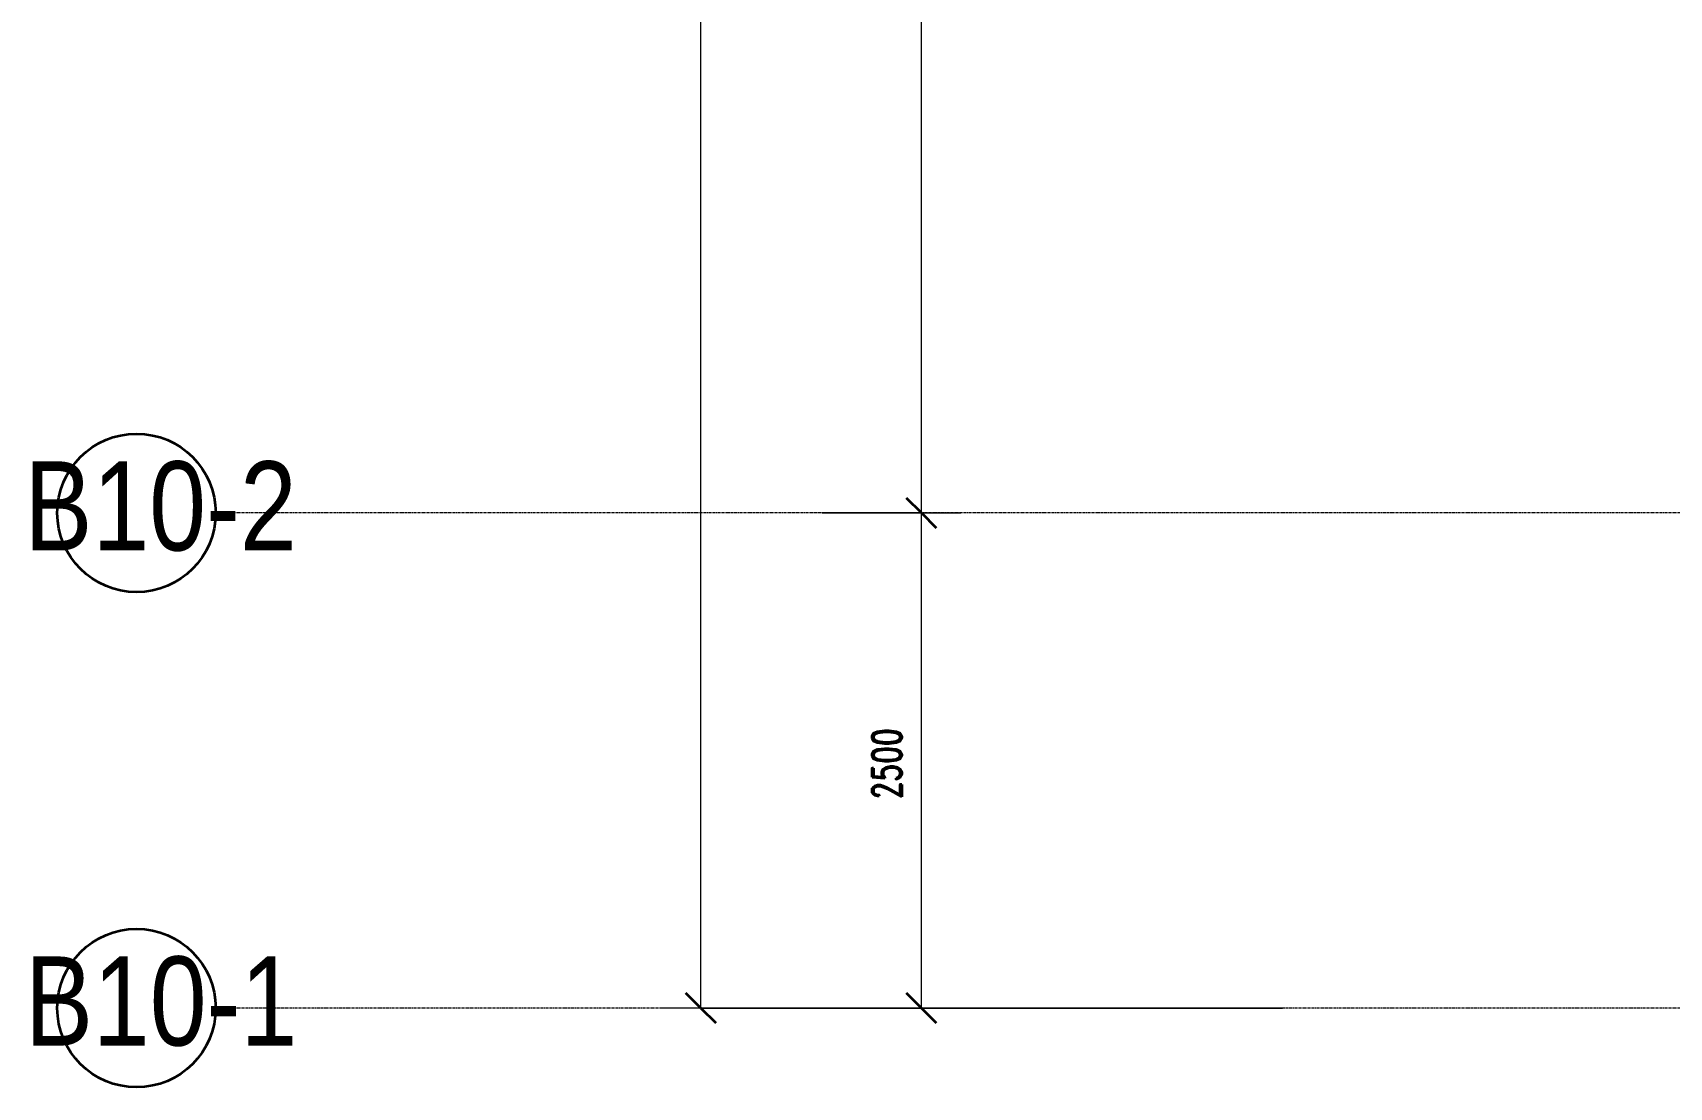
# Model space of a CAD drawing. Header units: millimetres. Extents: x 147592 to 208617, y -27981 to 8299.
# Drawn here: x 147602 to 155864, y -20300 to -14975 of the extents above; entities that cross this region are included whole.
import ezdxf

# ---------------------------------------------------------------- set-up
doc = ezdxf.new("R2010")
doc.units = ezdxf.units.MM
doc.linetypes.add('轴网线', pattern=[22.24, 12.7, -3.18, 3.18, -3.18])
for name, color, linetype, lineweight in [('A-____-____-DIMS', 7, 'Continuous', 5), ('A-____-____-DIMS-100', 7, 'Continuous', 5), ('S-GRID-____-IDEN', 7, 'Continuous', 5), ('S-GRID-____-OTLN', 7, 'Continuous', 5)]:
    doc.layers.add(name, color=color, linetype=linetype, lineweight=lineweight)
doc.styles.add('RomanD', font='romand__.ttf', dxfattribs={"width": 0.7, "height": 150})
doc.styles.add('TJ_FangSong_Narrow', font='', dxfattribs={"height": 450})
doc.styles.get('TJ_FangSong_Narrow').set_extended_font_data('TJ_FangSong_Narrow')
doc.dimstyles.new('对角线_-_1_5mm_RomanD_1_20', dxfattribs={"dimscale": 304.8, "dimtxt": 150.53621, "dimasz": 0.492126, "dimexe": 0.656168, "dimexo": 0.0625, "dimgap": 0.164042, "dimtad": 1, "dimdec": 0, "dimzin": 0, "dimdsep": 46, "dimtxsty": 'RomanD', "dimblk1": 'OBLIQUE', "dimblk2": 'OBLIQUE', "dimsah": 1, "dimcen": 0.09, "dimazin": 0, "dimtfac": 1, "dimtdec": 4, "dimtix": 1, "dimtmove": 2, "dimatfit": 3, "dimfxl": 1.64042, "dimfxlon": 1, "dimtvp": 1, "dimtolj": 1, "dimtzin": 0, "dimarcsym": 2})
doc.dimstyles.new('对角线_-_1_5mm_RomanD_1_20_1', dxfattribs={"dimscale": 304.8, "dimtxt": 150.53621, "dimasz": 0.492126, "dimexe": 0.656168, "dimexo": 0.0625, "dimgap": 0.164042, "dimtad": 1, "dimdec": 0, "dimzin": 0, "dimdsep": 46, "dimtxsty": 'RomanD', "dimblk1": 'OBLIQUE', "dimblk2": 'OBLIQUE', "dimsah": 1, "dimcen": 0.09, "dimazin": 0, "dimtfac": 1, "dimtdec": 4, "dimtix": 1, "dimtmove": 0, "dimatfit": 3, "dimfxl": 1.64042, "dimfxlon": 1, "dimtvp": 1, "dimtolj": 1, "dimtzin": 0, "dimarcsym": 2})

# ---------------------------------------------------------------- blocks, each defined once
blk = doc.blocks.new('DIMBLOCK6-ELV_2F')
at = {"layer": 'A-____-____-DIMS-100', "color": 250, "lineweight": 35, "true_color": 0x444444, "transparency": 16777216}
for p, q in [((150975, 0), (150900, 75)), ((150975, 0), (151050, -75)), ((150975, -19900), (150900, -19825)), ((150975, -19900), (151050, -19975))]:
    blk.add_line(p, q, dxfattribs=at)
at = {"layer": 'A-____-____-DIMS-100', "color": 250, "true_color": 0x444444, "transparency": 16777216}
for p, q in [((153081.8, 0), (150775, 0)), ((150975, -19900), (150975, 0)), ((150975, 0), (153081.8, 0)), ((153911.4, -19900), (150775, -19900)), ((150975, -19900), (153911.4, -19900))]:
    blk.add_line(p, q, dxfattribs=at)
at = {"layer": 'A-____-____-DIMS-100', "color": 0, "transparency": 16777216, "insert": (150640, -10196.1), "char_height": 150, "width": 590.565, "attachment_point": 1, "rotation": 90, "line_spacing_factor": 1.146391, "style": 'RomanD'}
blk.add_mtext('19900', dxfattribs=at)
blk = doc.blocks.new('_Oblique')
at = {"color": 0, "linetype": 'ByBlock', "lineweight": -2}
blk.add_line((-0.5, -0.5), (0.5, 0.5), dxfattribs=at)
blk = doc.blocks.new('DIMBLOCK12-ELV_2F')
at = {"layer": 'A-____-____-DIMS-100', "color": 250, "lineweight": 35, "true_color": 0x444444, "transparency": 16777216}
for p, q in [((152088.4, -17400), (152013.4, -17325)), ((152088.4, -17400), (152163.4, -17475)), ((152088.4, -19900), (152013.4, -19825)), ((152088.4, -19900), (152163.4, -19975))]:
    blk.add_line(p, q, dxfattribs=at)
at = {"layer": 'A-____-____-DIMS-100', "color": 250, "true_color": 0x444444, "transparency": 16777216}
for p, q in [((151588.4, -17400), (152288.4, -17400)), ((152088.4, -17400), (151588.4, -17400)), ((152088.4, -19900), (152088.4, -17400)), ((151588.4, -19900), (152288.4, -19900)), ((152088.4, -19900), (151588.4, -19900))]:
    blk.add_line(p, q, dxfattribs=at)
at = {"layer": 'A-____-____-DIMS-100', "color": 0, "transparency": 16777216, "insert": (151839.2, -18846.9), "char_height": 150, "width": 472.452, "attachment_point": 1, "rotation": 90, "line_spacing_factor": 1.146391, "style": 'RomanD'}
blk.add_mtext('2500', dxfattribs=at)
blk = doc.blocks.new('DIMBLOCK13-ELV_2F')
at = {"layer": 'A-____-____-DIMS-100', "color": 250, "lineweight": 35, "true_color": 0x444444, "transparency": 16777216}
for p, q in [((152088.4, -8700), (152013.4, -8625)), ((152088.4, -8700), (152163.4, -8775)), ((152088.4, -17400), (152013.4, -17325)), ((152088.4, -17400), (152163.4, -17475))]:
    blk.add_line(p, q, dxfattribs=at)
at = {"layer": 'A-____-____-DIMS-100', "color": 250, "true_color": 0x444444, "transparency": 16777216}
for p, q in [((151588.4, -8700), (152288.4, -8700)), ((152088.4, -8700), (151588.4, -8700)), ((152088.4, -17400), (152088.4, -8700)), ((151588.4, -17400), (152288.4, -17400)), ((152088.4, -17400), (151588.4, -17400))]:
    blk.add_line(p, q, dxfattribs=at)
at = {"layer": 'A-____-____-DIMS-100', "color": 0, "transparency": 16777216, "insert": (151839.2, -13246.9), "char_height": 150, "width": 472.452, "attachment_point": 1, "rotation": 90, "line_spacing_factor": 1.146391, "style": 'RomanD'}
blk.add_mtext('8700', dxfattribs=at)
blk = doc.blocks.new('轴网 - R4_0-512320-ELV_2F')
at = {"layer": 'S-GRID-____-IDEN', "color": 160, "lineweight": 35, "true_color": 0x4444ff}
blk.add_circle((0, 0), 4, dxfattribs=at)
blk = doc.blocks.new('YXQH_AR_B9-20_rvt-1-ELV_2F')
at = {"layer": 'S-GRID-____-OTLN', "color": 160, "linetype": '轴网线', "true_color": 0x4444ff}
for p, q in [((199020.5, -17400), (148525.8, -17400)), ((199020.5, -19900), (148525.8, -19900))]:
    blk.add_line(p, q, dxfattribs=at)
at = {"color": 250, "lineweight": 5, "true_color": 0x444444, "xscale": 99.99999999999993, "yscale": 99.99999999999993, "zscale": 99.99999999999993, "rotation": 89.99999999999984}
for p in [(148125.8, -17400), (148125.8, -19900)]:
    blk.add_blockref('轴网 - R4_0-512320-ELV_2F', p, dxfattribs=at)
at = {"layer": 'S-GRID-____-IDEN', "color": 250, "true_color": 0x444444, "char_height": 450, "attachment_point": 1, "style": 'TJ_FangSong_Narrow'}
for s, insert, width in [('B10-2', (147559.5, -17139.4), 1362.869), ('B10-1', (147562.5, -19639.4), 1354.852)]:
    blk.add_mtext(s, dxfattribs=dict(at, insert=insert, width=width))
at = {"layer": 'A-____-____-DIMS', "color": 250, "true_color": 0x444444}
dim = blk.add_linear_dim(base=(150975, 0), p1=(153911.4, -19900), p2=(153081.8, 0), angle=90, dimstyle='对角线_-_1_5mm_RomanD_1_20', override={"dimpost": '<>', "dimfxl": 19917.282214}, dxfattribs=at)
dim.commit()
dim.dimension.update_dxf_attribs({"geometry": 'DIMBLOCK6-ELV_2F', "text_midpoint": (150740, -9900.8), "dimtype": 160, "text_rotation": 90})
for base, p1, p2, override, picture, middle in [((152088.4, -8700), (151588.4, -17400), (151588.4, -8700), {"dimpost": '<>', "dimfxl": 8700}, 'DIMBLOCK13-ELV_2F', (151963.4, -13050)), ((152088.4, -17400), (151588.4, -19900), (151588.4, -17400), {"dimpost": '<>', "dimfxl": 2500}, 'DIMBLOCK12-ELV_2F', (151963.4, -18650))]:
    dim = blk.add_linear_dim(base=base, p1=p1, p2=p2, angle=90, dimstyle='对角线_-_1_5mm_RomanD_1_20_1', override=override, dxfattribs=at)
    dim.commit()
    dim.dimension.update_dxf_attribs({"geometry": picture, "text_midpoint": middle})

msp = doc.modelspace()

# ---------------------------------------------------------------- block references
at = {"lineweight": 5}
msp.add_blockref('YXQH_AR_B9-20_rvt-1-ELV_2F', (0, 0), dxfattribs=at)

doc.saveas('drawing.dxf')
